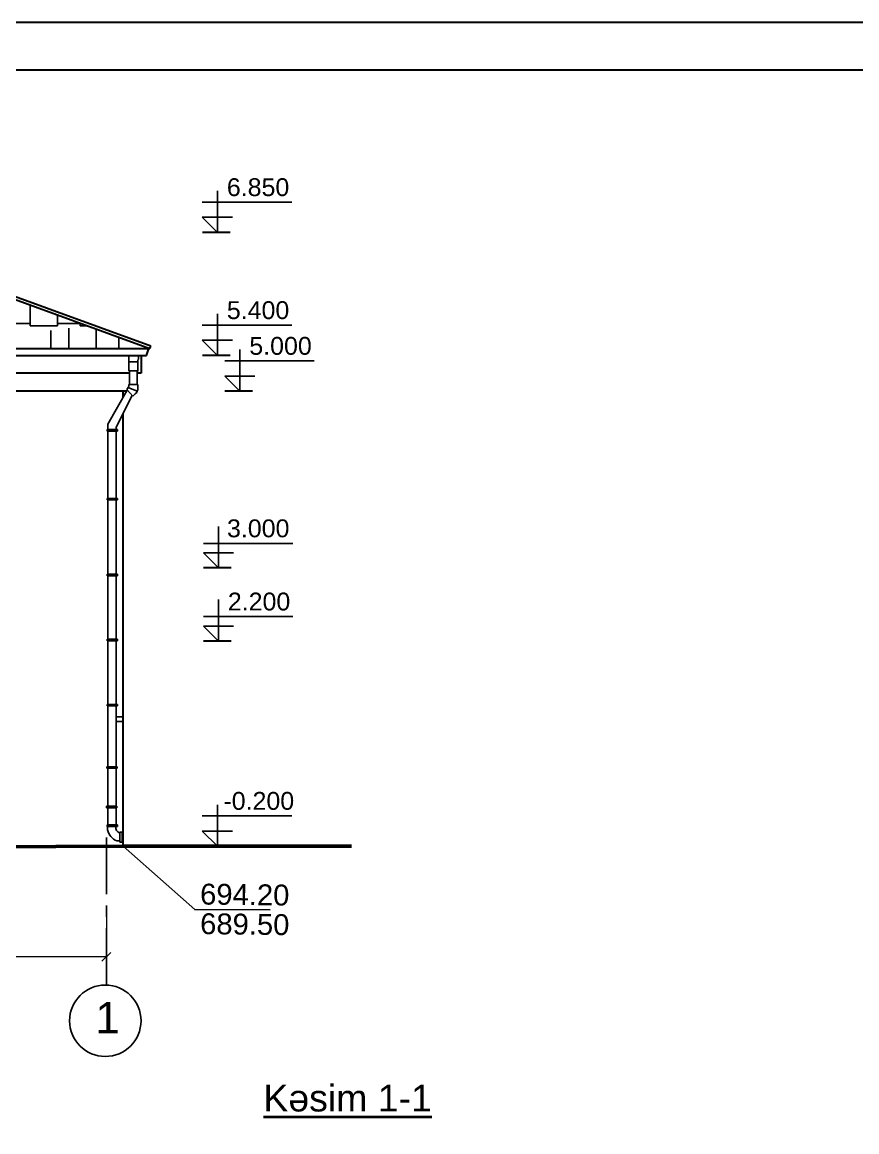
# Model space of a CAD drawing. Header units: millimetres. Extents: x 120281 to 1416367021, y -641565767 to 918373.
# Drawn here: x 1209378 to 1218722, y 816509 to 828936 of the extents above; entities that cross this region are included whole.
import ezdxf

# ---------------------------------------------------------------- set-up
doc = ezdxf.new("R2010")
doc.units = ezdxf.units.MM
doc.linetypes.add('CENTER', pattern=[50.8, 31.75, -6.35, 6.35, -6.35])
for name, color, linetype, lineweight in [('Kunc stamp_n_n yaz_s__Ном._пера__7', 7, 'Continuous', 35), ('Layer2', 7, 'Continuous', 13), ('Sahə rəqəminin xətti', 240, 'Continuous', 30), ('Xar. ölcülər.-1', 230, 'Continuous', 15), ('аракясмя', 130, 'Continuous', 20), ('оси', 85, 'CENTER', 9), ('размер', 90, 'Continuous', 40), ('размер 1', 6, 'Continuous', 15), ('размер2', 210, 'Continuous', 15)]:
    doc.layers.add(name, color=color, linetype=linetype, lineweight=lineweight)
doc.layers.add('Оболочка - Крыша_Pen_No__92', color=23, linetype='Continuous', lineweight=13, true_color=0xbf8080)
doc.styles.add('ARIAL', font='arial.ttf')
doc.styles.get("Standard").update_dxf_attribs({"font": 'arial.ttf'})
doc.styles.add('style5', font='times.ttf', dxfattribs={"height": 400})
doc.styles.add('Times New  Roman', font='times.ttf')
doc.dimstyles.new('250', dxfattribs={"dimtxt": 370, "dimasz": 100, "dimexe": 1.25, "dimexo": 0.625, "dimgap": 60, "dimtad": 1, "dimtxsty": 'Times New  Roman', "dimblk": 'OBLIQUE', "dimcen": 2.5, "dimadec": 0, "dimazin": 0, "dimtfac": 1, "dimtix": 1, "dimtmove": 0, "dimatfit": 3, "dimldrblk": 'OBLIQUE', "dimfxl": 1, "dimlwd": 0, "dimlwe": 0, "dimarcsym": 0})

# ---------------------------------------------------------------- blocks, each defined once
blk = doc.blocks.new('_Oblique')
at = {"color": 0, "linetype": 'ByBlock', "lineweight": -2}
blk.add_line((-0.5, -0.5), (0.5, 0.5), dxfattribs=at)
blk = doc.blocks.new('*D707')
at = {"layer": 'Defpoints', "color": 0, "lineweight": 53, "transparency": 16777216}
for p in [(1210321, 818972), (1190321, 818863), (1190321, 818469)]:
    blk.add_point(p, dxfattribs=at)
at = {"layer": 'Xar. ölcülər.-1', "color": 0, "lineweight": 0, "transparency": 16777216}
for p, q in [((1210321, 818972), (1210321, 818468)), ((1190321, 818863), (1190321, 818468)), ((1210321, 818469), (1190321, 818469))]:
    blk.add_line(p, q, dxfattribs=at)
at = {"layer": 'Xar. ölcülər.-1', "color": 0, "lineweight": 0, "transparency": 16777216, "xscale": 100, "yscale": 100, "zscale": 100, "rotation": 180}
blk.add_blockref('_Oblique', (1190321, 818469), dxfattribs=at)
at = {"layer": 'Xar. ölcülər.-1', "color": 0, "lineweight": 0, "transparency": 16777216, "xscale": 100, "yscale": 100, "zscale": 100}
blk.add_blockref('_Oblique', (1210321, 818469), dxfattribs=at)
at = {"layer": 'Xar. ölcülər.-1', "color": 0, "lineweight": 20, "transparency": 16777216, "insert": (1200321, 818621), "char_height": 180, "attachment_point": 5, "style": 'ARIAL'}
blk.add_mtext('20000', dxfattribs=at)

msp = doc.modelspace()

# ---------------------------------------------------------------- hatches: boundary and pattern name
at = {"layer": 'размер', "lineweight": 25}
h = msp.add_hatch(dxfattribs=at)
h.set_pattern_fill('AR-RSHKE', color=0, scale=2, style=0)
h.set_pattern_definition([(0, (404161.1, 599373.4), (1295.4, 609.6), [304.8, -254, 355.6, -152.4, 457.2, -203.2]), (0, (404465.9, 599398.8), (1295.4, 609.6), [254, -965.2, 203.2, -304.8]), (0, (405075.5, 599335.3), (1295.4, 609.6), [152.4, -1574.8]), (90, (404161.1, 599373.43), (-431.8, 609.6), [584.2, -1854.2]), (90, (404465.9, 599373.43), (-431.8, 609.6), [571.5, -1866.9]), (90, (404719.9, 599373.43), (-431.8, 609.6), [533.4, -1905]), (90, (405075.5, 599335.33), (-431.8, 609.6), [584.2, -1854.2]), (90, (405227.9, 599335.33), (-431.8, 609.6), [584.2, -1854.2]), (90, (405685.1, 599373.43), (-431.8, 609.6), [558.8, -1879.6])])
h.paths.add_polyline_path([(1195991.21909, 826109.60718), (1195941.21909, 826109.60718), (1196241.21909, 826285.25693), (1196541.21909, 826109.60718), (1196491.21908, 826109.60718), (1196241.21909, 826255.98197)], flags=16)
h.paths.add_polyline_path([(1204787.64454, 825580.88658), (1204804.89296, 825592.4391), (1204840.01331, 825513.10609), (1204823.26095, 825502.00433), (1204766.59615, 825465.30872), (1204731.67914, 825544.18241), (1204741.23267, 825550.40913), (1204764.45604, 825565.62131)], flags=16)
h.paths.add_polyline_path([(1204406.44871, 826145.31795), (1204406.44871, 825451.0826), (1204678.31713, 825451.0826), (1204657.38277, 825498.37103), (1204692.84909, 825498.37103), (1204733.21153, 825407.19671), (1204032.39747, 825407.19671), (1204072.75992, 825498.37103), (1204108.22623, 825498.37103), (1204087.29187, 825451.0826), (1204359.16029, 825451.0826), (1204359.16029, 826145.31795), (1204382.8045, 826198.72762)], flags=16)
h.paths.add_polyline_path([(1204657.38277, 825498.37103), (1204678.31713, 825451.0826), (1204406.44871, 825451.0826), (1204406.44871, 825498.37103)], flags=16)
h.paths.add_polyline_path([(1204359.16029, 825663.8805), (1204359.16029, 825616.59208), (1204125.09582, 825616.59208), (1204146.03019, 825663.8805)], flags=16)
h.paths.add_polyline_path([(1204129.16059, 825545.65945), (1204160.56214, 825616.59208), (1204359.16029, 825616.59208), (1204359.16029, 825545.65945)], flags=16)
h.paths.add_polyline_path([(1204129.16059, 825545.65945), (1204093.69428, 825545.65945), (1204125.09582, 825616.59208), (1204160.56214, 825616.59208)], flags=16)
h.paths.add_polyline_path([(1204423.26798, 826240.84924), (1204433.56016, 826217.60035), (1204442.13291, 826222.61969), (1204692.13291, 826076.2449), (1204742.13291, 826076.2449), (1204442.13291, 826251.89464)], flags=0)
h.paths.add_polyline_path([(1204433.56016, 826217.60035), (1204496.13755, 826076.2449), (1204692.13291, 826076.2449), (1204442.13291, 826222.61969)], flags=0)
h.paths.add_polyline_path([(1204382.8045, 826198.72762), (1204376.32385, 826184.08853), (1204386.61715, 826190.11525)], flags=0)
h.paths.add_polyline_path([(1204296.53126, 826137.37004), (1204314.02566, 826176.88795), (1204142.13291, 826076.2449), (1204192.13291, 826076.2449)], flags=16)
h.paths.add_polyline_path([(1204217.13291, 825958.01791), (1204269.47145, 826076.2449), (1204217.13291, 826076.2449)], flags=16)
h.paths.add_polyline_path([(1204032.39747, 825407.19671), (1203973.28694, 825407.19671), (1204382.8045, 826332.25179), (1204382.8045, 826198.72762)], flags=16)
h.paths.add_polyline_path([(1204376.32385, 826184.08853), (1204328.58198, 826076.2449), (1204437.02703, 826076.2449), (1204386.61715, 826190.11525)], flags=0)
h.paths.add_polyline_path([(1204269.47145, 826076.2449), (1204296.53126, 826137.37004), (1204192.13291, 826076.2449)], flags=0)
h.paths.add_polyline_path([(1204181.4965, 825663.8805), (1204223.36523, 825758.45734), (1204359.16029, 825758.45734), (1204359.16029, 825663.8805)], flags=16)
h.paths.add_polyline_path([(1204591.97284, 825726.23937), (1204437.02703, 826076.2449), (1204328.58198, 826076.2449), (1204217.13291, 825824.49374), (1204217.13291, 825744.37923), (1204223.36523, 825758.45734), (1204359.16029, 825758.45734), (1204359.16029, 825726.23937)], flags=16)
h.paths.add_polyline_path([(1204496.13755, 826076.2449), (1204651.08336, 825726.23937), (1204667.13291, 825726.23937), (1204667.13291, 826076.2449)], flags=16)
h.paths.add_polyline_path([(1204792.32206, 825407.19671), (1204733.21153, 825407.19671), (1204382.8045, 826198.72762), (1204382.8045, 826332.25179)], flags=16)
h.paths.add_polyline_path([(1204072.75992, 825498.37103), (1204093.69428, 825545.65945), (1204359.16029, 825545.65945), (1204359.16029, 825498.37103)], flags=0)
h.paths.add_polyline_path([(1204406.44871, 825498.37103), (1204406.44871, 825545.65945), (1204671.91472, 825545.65945), (1204692.84909, 825498.37103)], flags=16)
h.paths.add_polyline_path([(1204605.04686, 825616.59208), (1204636.44841, 825545.65945), (1204406.44871, 825545.65945), (1204406.44871, 825616.59208)], flags=16)
h.paths.add_polyline_path([(1204406.44871, 825616.59208), (1204406.44871, 825663.8805), (1204619.57882, 825663.8805), (1204640.51318, 825616.59208)], flags=16)
h.paths.add_polyline_path([(1204619.57882, 825663.8805), (1204584.1125, 825663.8805), (1204542.24377, 825758.45734), (1204577.71009, 825758.45734)], flags=16)
h.paths.add_polyline_path([(1195871.84609, 825498.37103), (1195892.78045, 825545.65945), (1196158.24646, 825545.65945), (1196158.24646, 825498.37103)], flags=0)
h.paths.add_polyline_path([(1196158.24646, 825616.59208), (1196158.24646, 825545.65945), (1195928.24677, 825545.65945), (1195959.64831, 825616.59208)], flags=16)
h.paths.add_polyline_path([(1196158.24646, 825616.59208), (1195924.182, 825616.59208), (1195945.11636, 825663.8805), (1196158.24646, 825663.8805)], flags=16)
h.paths.add_polyline_path([(1196158.24646, 825498.37103), (1196158.24646, 825451.0826), (1195886.37804, 825451.0826), (1195907.3124, 825498.37103)], flags=16)
h.paths.add_polyline_path([(1196456.46894, 825498.37103), (1196477.40331, 825451.0826), (1196205.53489, 825451.0826), (1196205.53489, 825498.37103)], flags=16)
h.paths.add_polyline_path([(1196181.89067, 826198.72762), (1196181.89067, 826332.25179), (1196591.40823, 825407.19671), (1196532.29771, 825407.19671)], flags=16)
h.paths.add_polyline_path([(1196280.4544, 826109.60718), (1196435.40021, 825759.60166), (1196466.21909, 825759.60166), (1196466.21909, 826109.60718)], flags=16)
h.paths.add_polyline_path([(1196181.89067, 826198.72762), (1196142.43748, 826109.60718), (1196491.21908, 826109.60718), (1196241.21909, 826255.98197), (1196181.89067, 826221.24524)], flags=16)
h.paths.add_polyline_path([(1196083.32695, 826109.60718), (1196115.55437, 826182.40539), (1195991.21909, 826109.60718)], flags=16)
h.paths.add_polyline_path([(1195886.37804, 825451.0826), (1196158.24646, 825451.0826), (1196158.24646, 826145.31795), (1196181.89067, 826198.72762), (1196205.53489, 826145.31795), (1196205.53489, 825451.0826), (1196477.40331, 825451.0826), (1196456.46894, 825498.37103), (1196491.93526, 825498.37103), (1196532.29771, 825407.19671), (1195831.48364, 825407.19671), (1195871.84609, 825498.37103), (1195907.3124, 825498.37103)], flags=16)
h.paths.add_polyline_path([(1196158.24646, 825759.60166), (1196158.24646, 826109.60718), (1196016.21909, 826109.60718), (1196016.21909, 825759.60166)], flags=16)
h.paths.add_polyline_path([(1196205.53489, 826109.60718), (1196205.53489, 825759.60166), (1196376.28968, 825759.60166), (1196221.34387, 826109.60718)], flags=16)
h.paths.add_polyline_path([(1195831.48364, 825407.19671), (1195772.37312, 825407.19671), (1196181.89067, 826332.25179), (1196181.89067, 826198.72762)], flags=16)
h.paths.add_polyline_path([(1207321.23664, 826550.00082), (1193308.68785, 826550.01955), (1189886.78709, 825304.53081), (1189832.99563, 825284.95232), (1210772.0842, 825280.93571), (1210797.48986, 825280.93097)])

# ---------------------------------------------------------------- linework, layer by layer
at = {"color": 7, "linetype": 'Continuous', "lineweight": 30}
for p, q in [((1211705.08951, 826581.96728, 0), (1211394.92079, 826581.96728, 0)), ((1211705.08951, 825204.73734, 0), (1211394.92079, 825204.73734, 0)), ((1211956.70518, 824804.70929, 0), (1211646.53645, 824804.70929, 0)), ((1211717.81337, 822824.42992, 0), (1211407.64464, 822824.42992, 0)), ((1211717.81337, 822004.8298, 0), (1211407.64464, 822004.8298, 0)), ((1211705.08694, 819708.83701, 0), (1211394.91821, 819708.83701, 0))]:
    msp.add_line(p, q, dxfattribs=at)
at = {"lineweight": 50, "elevation": 0}
msp.add_lwpolyline([(1188030.69808, 819609.02551), (1190133.29512, 819608.83701), (1210508.7366, 819708.83701), (1213065.33297, 819708.83701)], dxfattribs=at)
at = {"layer": 'Sahə rəqəminin xətti', "color": 0, "lineweight": 25, "elevation": 0}
msp.add_lwpolyline([(1210508.7366, 819708.83701), (1211309.27944, 818997.84538), (1212154.44364, 818996.9933)], dxfattribs=at)
at = {"layer": 'аракясмя', "color": 0, "lineweight": 25}
for p, q in [((1211563.18298, 826581.96728, 0), (1211563.18298, 827046.02978, 0)), ((1211394.43298, 826919.73095, 0), (1212396.57851, 826919.73095, 0)), ((1211731.93298, 826750.98095, 0), (1211394.43298, 826750.98095, 0)), ((1211563.18298, 826581.96728, 0), (1211394.43298, 826750.98095, 0)), ((1211563.18298, 825204.73734, 0), (1211563.18298, 825668.79984, 0)), ((1211394.43298, 825542.50102, 0), (1212396.57851, 825542.50102, 0)), ((1211731.93298, 825373.75102, 0), (1211394.43298, 825373.75102, 0)), ((1211563.18298, 825204.73734, 0), (1211394.43298, 825373.75102, 0)), ((1210572.37985, 825139.19747, 0), (1210572.37985, 825202.94747, 0)), ((1210679.53457, 825202.94747, 0), (1210572.37985, 825202.94747, 0)), ((1210678.39473, 825163.38628, 0), (1210673.46943, 825154.86029, 0)), ((1210673.46943, 825139.19747, 0), (1210673.46943, 825154.86029, 0)), ((1210679.53457, 825167.63811, 0), (1210679.53457, 825202.94747, 0)), ((1211814.79864, 824804.70929, 0), (1211814.79864, 825268.77179, 0)), ((1210580.42464, 825030.21505, 0), (1210580.42464, 824876.95442, 0)), ((1210664.96943, 825130.69747, 0), (1210580.87985, 825130.69747, 0)), ((1210665.42464, 825030.21505, 0), (1210665.42464, 824876.95442, 0)), ((1210673.46943, 825136.64747, 0), (1210673.46943, 825136.64747, 0)), ((1211646.04864, 825142.47296, 0), (1212648.19418, 825142.47296, 0)), ((1211983.54864, 824973.72296, 0), (1211646.04864, 824973.72296, 0)), ((1211814.79864, 824804.70929, 0), (1211646.04864, 824973.72296, 0)), ((1210552.04502, 824816.87357, 0), (1210338.3695, 824432.9344, 0.00002)), ((1210547.89124, 824821.28122, 0), (1210617.84671, 824747.05027, 0)), ((1210565.65976, 824846.63483, 0), (1210666.26757, 824803.20375, 0)), ((1210571.92464, 824876.95442, 0), (1210673.92464, 824876.95442, 0)), ((1210673.92464, 824876.95442, 0), (1210673.92464, 824840.26103, 0)), ((1210609.84319, 824755.54294, 0), (1210431.36027, 824399.81709, 0)), ((1210644.55048, 824772.216, 0), (1210617.84671, 824747.05027, 0)), ((1210335.32853, 824372.77099, 0.00002), (1210335.32582, 824420.85481, 0.00002)), ((1210330.6456, 824372.77099, 0.00002), (1210330.6456, 824355.77099, 0.00002)), ((1210445.82717, 824372.77099, 0.00002), (1210330.6456, 824372.77099, 0.00002)), ((1210445.82596, 824355.77099, 0.00002), (1210330.6456, 824355.77099, 0.00002)), ((1210335.36933, 823602.80491, 0), (1210335.33843, 824355.77099, 0.00002)), ((1210428.82717, 824355.77099, 0.00002), (1210428.76814, 823602.80491, 0)), ((1210428.8275, 824388.73809, 0.00002), (1210428.82717, 824372.77099, 0.00002)), ((1210445.82717, 824372.77099, 0.00002), (1210445.82596, 824355.77099, 0.00002)), ((1210330.88773, 823602.80491, 0), (1210330.88653, 823585.80491, 0)), ((1210446.0693, 823602.80491, 0), (1210330.88773, 823602.80491, 0)), ((1210446.06809, 823585.80491, 0), (1210330.88773, 823585.80491, 0)), ((1210335.42956, 822752.80491, 0), (1210335.39866, 823585.80491, 0)), ((1210428.8874, 823585.80491, 0), (1210428.82837, 822752.80491, 0)), ((1210446.0693, 823602.80491, 0), (1210446.06809, 823585.80491, 0)), ((1211575.90683, 822824.42992, 0), (1211575.90683, 823288.49242, 0)), ((1211407.15683, 823098.77359, 0), (1212409.30237, 823098.77359, 0)), ((1211744.65683, 822993.44359, 0), (1211407.15683, 822993.44359, 0)), ((1211575.90683, 822824.42992, 0), (1211407.15683, 822993.44359, 0)), ((1210330.94796, 822752.80491, 0), (1210330.94676, 822735.80491, 0)), ((1210446.12953, 822752.80491, 0), (1210330.94796, 822752.80491, 0)), ((1210446.12832, 822735.80491, 0), (1210330.94796, 822735.80491, 0)), ((1210335.4898, 822026.2421, 0), (1210335.45889, 822735.80491, 0)), ((1210428.93888, 822735.80491, 0), (1210428.8886, 822026.2421, 0)), ((1210446.12953, 822752.80491, 0), (1210446.12832, 822735.80491, 0)), ((1211575.90683, 822004.8298, 0), (1211575.90683, 822468.8923, 0)), ((1211407.15683, 822279.17347, 0), (1212409.30237, 822279.17347, 0)), ((1211744.65683, 822173.84348, 0), (1211407.15683, 822173.84348, 0)), ((1211575.90683, 822004.8298, 0), (1211407.15683, 822173.84348, 0)), ((1210331.06842, 822026.2421, 0), (1210331.06842, 822009.2421, 0)), ((1210446.24999, 822026.2421, 0), (1210331.06842, 822026.2421, 0)), ((1210446.24878, 822009.2421, 0), (1210331.06842, 822009.2421, 0)), ((1210335.63591, 822009.2421, 0), (1210335.58448, 821296.01668, 0)), ((1210429.12832, 822009.2421, 0), (1210429.06088, 821296.01668, 0)), ((1210446.24999, 822026.2421, 0), (1210446.24878, 822009.2421, 0)), ((1210331.06842, 821296.01668, 0), (1210331.06722, 821279.01668, 0)), ((1210446.24999, 821296.01668, 0), (1210331.06842, 821296.01668, 0)), ((1210446.24878, 821279.01668, 0), (1210331.06842, 821279.01668, 0)), ((1210335.61026, 821279.01668, 0), (1210335.61026, 819945.45061, 0)), ((1210429.00786, 821279.01668, 0), (1210428.9164, 819945.45061, 0)), ((1210446.24999, 821296.01668, 0), (1210446.24878, 821279.01668, 0)), ((1210324.45271, 820597.11888, 0), (1210324.45151, 820580.11888, 0)), ((1210439.63428, 820597.11888, 0), (1210324.45271, 820597.11888, 0)), ((1210439.63307, 820580.11888, 0), (1210324.45271, 820580.11888, 0)), ((1210439.63428, 820597.11888, 0), (1210439.63307, 820580.11888, 0)), ((1210322.76888, 820154.4912, 0), (1210322.76768, 820137.4912, 0)), ((1210437.95045, 820154.4912, 0), (1210322.76888, 820154.4912, 0)), ((1210437.94924, 820137.4912, 0), (1210322.76888, 820137.4912, 0)), ((1210437.95045, 820154.4912, 0), (1210437.94924, 820137.4912, 0)), ((1211563.1804, 819708.83701, 0), (1211563.1804, 820172.89951, 0)), ((1210329.08662, 819945.45061, 0), (1210329.08542, 819928.45061, 0)), ((1210444.75164, 819945.45061, 0), (1210329.08662, 819945.45061, 0)), ((1210444.75164, 819945.45061, 0), (1210444.75043, 819928.45061, 0)), ((1211394.4304, 820046.60069, 0), (1212396.57594, 820046.60069, 0)), ((1210444.75043, 819928.45061, 0), (1210329.57007, 819928.45061, 0)), ((1210334.09562, 819928.45061, 0), (1210334.0938, 819889.60912, 0)), ((1210469.97794, 819855.64365, 0), (1210470.19755, 819855.64365, 0)), ((1210470.19755, 819864.14365, 0), (1210495.69755, 819864.14365, 0)), ((1210470.19755, 819864.14365, 0), (1210470.19755, 819753.76252, 0)), ((1210495.69755, 819864.14365, 0), (1210495.69755, 819753.76252, 0)), ((1211731.9304, 819877.85069, 0), (1211394.4304, 819877.85069, 0)), ((1211563.1804, 819708.83701, 0), (1211394.4304, 819877.85069, 0))]:
    msp.add_line(p, q, dxfattribs=at)
at = {"layer": 'аракясмя', "lineweight": 25}
for p, q in [((1210437.84675, 819767.83798, 0), (1210470.19755, 819767.83798, 0)), ((1210470.19755, 819753.76252, 0), (1210495.69755, 819753.76252, 0))]:
    msp.add_line(p, q, dxfattribs=at)
at = {"layer": 'аракясмя', "color": 0, "lineweight": 25, "elevation": 0}
msp.add_lwpolyline([(1210571.92464, 825030.21505), (1210673.92464, 825030.21505), (1210673.92464, 825130.69747), (1210571.92464, 825130.69747)], close=True, dxfattribs=at)
at = {"layer": 'аракясмя', "color": 0, "lineweight": 25}
msp.add_circle((1210308.7366, 817752.80693, 0), 400, dxfattribs=at)
for centre, radius, start, end in [((1210671.03457, 825167.63811, 0), 8.5, 329.98577622, 0), ((1210580.87985, 825139.19747, 0), 8.5, 180, 270), ((1210664.96943, 825139.19747, 0), 8.5, 270, 0), ((1210495.42464, 824876.95442, 0), 76.5, 313.301538925, 0), ((1210580.42464, 824840.26103, 0), 93.5, 313.301538925, 0), ((1210497.03113, 819923.35099, 0), 166.39438, 191.699721594, 249.164419903), ((1210492.96267, 819918.45456, 0), 66.88429, 171.404782194, 249.900643932)]:
    msp.add_arc(centre, radius, start, end, dxfattribs=at)
at = {"layer": 'аракясмя', "color": 0, "lineweight": 25, "extrusion": (3.65675e-08, 2.06216e-12, 1)}
msp.add_arc((1210360.82582, 824420.85285, 0.04428), 25.5, 150.085411202, 180.003231086, dxfattribs=at)
at = {"layer": 'аракясмя', "color": 0, "lineweight": 25, "extrusion": (6.11849e-08, -2.44532e-08, 1)}
msp.add_arc((1210454.3275, 824388.73755, 0.0539), 25.5, 152.463191096, 179.998791057, dxfattribs=at)
at = {"layer": 'Оболочка - Крыша_Pen_No__92', "color": 0, "lineweight": 30}
for p, q in [((1210818.27636, 825309.12656, 0), (1207321.2366, 826581.96912, 0)), ((1207321.2366, 826550.01955, 0), (1210808.01564, 825280.93576, 0)), ((1189834.45755, 825280.90773, 0), (1210808.01564, 825280.93576, 0)), ((1210770.03476, 825204.76538, 0), (1210797.48986, 825280.93097, 0)), ((1210808.01564, 825280.93576, 0), (1210818.27636, 825309.12656, 0)), ((1189872.43843, 825204.76538, 0), (1210770.03476, 825204.76538, 0)), ((1210708.48442, 825204.73734, 0), (1210708.48441, 825004.73734, 0)), ((1210580.42464, 825004.73734, 0), (1190049.49977, 825004.73734, 0)), ((1210708.48441, 825004.73734, 0), (1210665.42464, 825004.73734, 0)), ((1210545.29079, 824804.73734, 0), (1190084.63397, 824804.73671, 0)), ((1210508.7366, 824739.05558, 0), (1210508.7366, 824804.73734, 0)), ((1210508.7366, 819708.83701, 0), (1210508.7366, 824554.03217, 0))]:
    msp.add_line(p, q, dxfattribs=at)
at = {"layer": 'оси', "color": 0, "lineweight": 25, "ltscale": 20}
msp.add_line((1210321.2366, 819804.82983, 0), (1210321.2366, 818152.80693, 0), dxfattribs=at)
at = {"layer": 'размер', "color": 0, "lineweight": 25}
for p, q in [((1210508.7366, 821154.8299, 0), (1210428.89063, 821154.8299, 0)), ((1210508.7366, 821104.8299, 0), (1210429.1279, 821104.8299, 0)), ((1210508.7366, 819854.57336, 0), (1210495.70809, 819854.57336, 0))]:
    msp.add_line(p, q, dxfattribs=at)
at = {"layer": 'размер 1', "color": 0, "lineweight": 30, "elevation": 0}
for points in [[(1178524.44029, 828936.22404), (1223329.79492, 828936.22404), (1223329.79492, 797252.43755), (1178524.44029, 797252.43755)], [(1180658.0286, 828402.82696), (1222796.39785, 828402.82696), (1222796.39785, 797785.83463), (1180658.0286, 797785.83463)]]:
    msp.add_lwpolyline(points, close=True, dxfattribs=at)

# ---------------------------------------------------------------- texts
at = {"layer": 'Kunc stamp_n_n yaz_s__Ном._пера__7', "color": 0, "linetype": 'Continuous', "insert": (1213021.68379, 816884.8836, 0), "char_height": 300, "width": 28209.064232, "attachment_point": 5, "line_spacing_factor": 1.049432, "style": 'Times New  Roman'}
msp.add_mtext('{\\fArial|b0|i0|c238|p34;\\LKəsim \\fArial|b0|i0|c204|p34;1-1}', dxfattribs=at)
at = {"layer": 'Layer2', "color": 0, "lineweight": 25, "char_height": 233.963714, "attachment_point": 1, "rotation": 359.290640793, "style": 'style5'}
for s, insert in [('{\\fArial|b0|i0|c0|p34;694.20}', (1211371.65157, 819289.03737)), ('{\\fArial|b0|i0|c0|p34;689.50}', (1211371.86864, 818957.75117))]:
    msp.add_mtext_dynamic_manual_height_columns(s, width=801.2630838, gutter_width=1169.81857, heights=[0], dxfattribs=dict(at, insert=insert))
at = {"layer": 'аракясмя', "color": 0, "lineweight": 25}
msp.add_text('1', height=350, dxfattribs=at).set_placement((1210197.29367, 817612.64414, 0))
at = {"layer": 'размер2', "color": 0, "lineweight": 25}
for s, p in [('6.850', (1211669.41704, 826988.57502, 0)), ('5.400', (1211669.41704, 825611.34509, 0)), ('5.000', (1211921.03271, 825211.31703, 0)), ('3.000', (1211671.11271, 823167.61766, 0)), ('2.200', (1211680.48685, 822348.01754, 0)), ('-0.200', (1211630.91325, 820115.44476, 0))]:
    msp.add_text(s, height=200, dxfattribs=at).set_placement(p)

# ---------------------------------------------------------------- dimensions: what is measured, and where the dimension line sits
at = {"layer": 'Xar. ölcülər.-1', "color": 0, "lineweight": 20}
dim = msp.add_linear_dim(base=(1190321.2366, 818469.30942, 0), p1=(1210321.2366, 818972.46654, 0), p2=(1190321.2366, 818863.22397, 0), angle=180, dimstyle='250', override={"dimtxt": 180, "dimexe": 1, "dimtxsty": 'ARIAL'}, dxfattribs=at)
dim.commit()
dim.dimension.update_dxf_attribs({"geometry": '*D707', "text_midpoint": (1200321.2366, 818621.21255, 0)})

doc.saveas('drawing.dxf')
